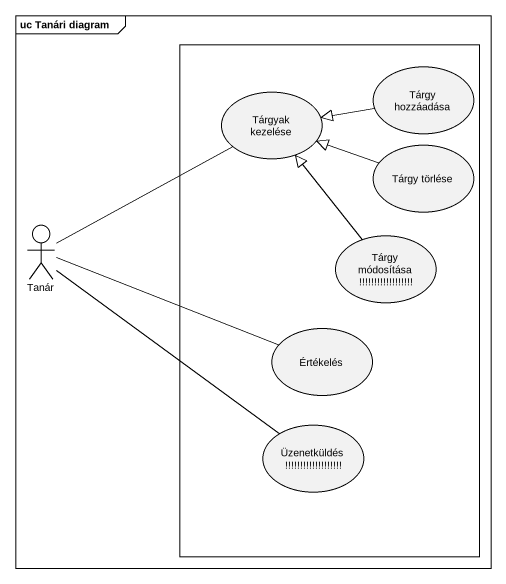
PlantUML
@startuml
mainframe uc Tanári diagram
rectangle " " as rectangle1 {
  usecase "Tárgy hozzáadása" as Tárgy_hozzáadása
  usecase "Tárgyak kezelése" as Tárgyak_kezelése
  usecase "Tárgy törlése" as Tárgy_törlése
  usecase "Tárgy módosítása !!!!!!!!!!!!!!!!!!" as Tárgy_módosítása
  usecase Értékelés
  usecase "Üzenetküldés !!!!!!!!!!!!!!!!!!!" as Üzenetküldés
}
actor Tanár
Tárgy_hozzáadása -left-|> Tárgyak_kezelése
Tárgy_törlése -left-|> Tárgyak_kezelése
Tanár -up- Tárgyak_kezelése
Tanár -right- Értékelés
Tanár -- Üzenetküldés
Tárgy_módosítása -up-|> Tárgyak_kezelése
@enduml
